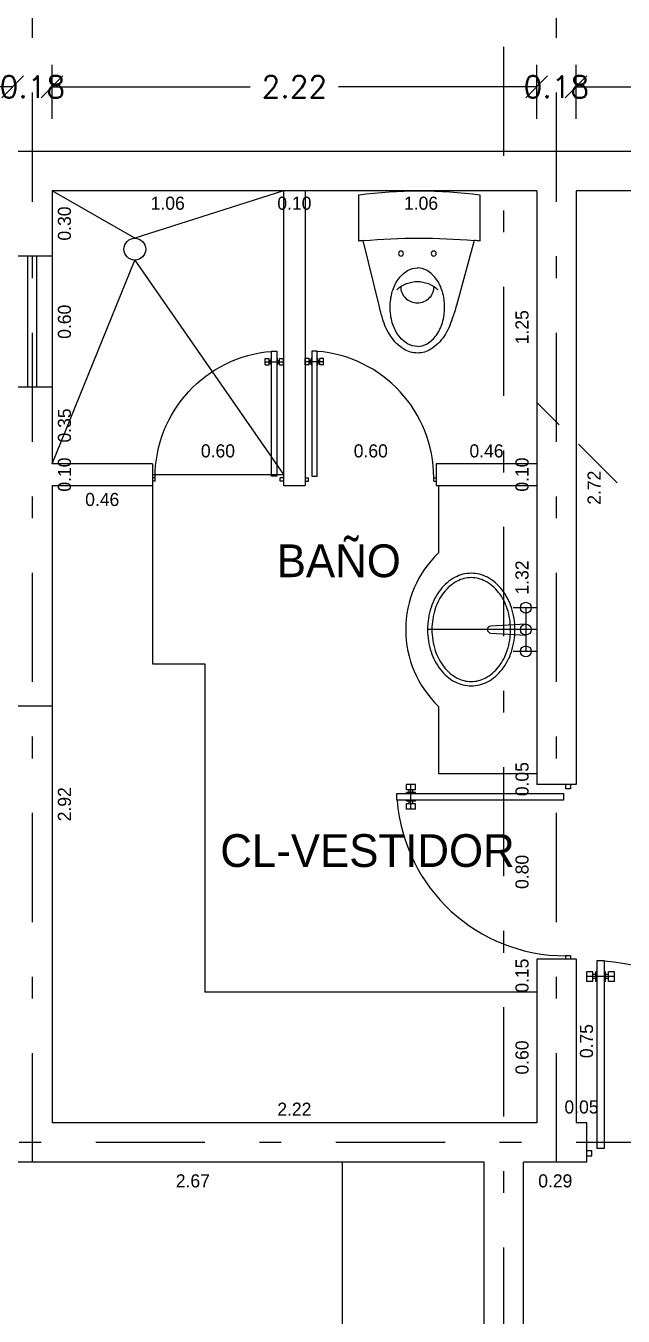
# Model space of a CAD drawing. Extents: x 12 to 127, y -37 to 29.
# Drawn here: x 63.51 to 66.24, y 11.77 to 17.68 of the extents above; entities that cross this region are included whole.
import ezdxf
from ezdxf.enums import TextEntityAlignment as Align

# ---------------------------------------------------------------- set-up
doc = ezdxf.new("R2010")
doc.units = 0
doc.header["$PDMODE"] = 34
doc.linetypes.add('DASHDOT', pattern=[1, 0.5, -0.25, 0, -0.25])
doc.linetypes.add('HIDDEN', pattern=[0.375, 0.25, -0.125])
doc.layers.get('0').update_dxf_attribs({"linetype": 'CONTINUOUS'})
doc.layers.get('DEFPOINTS').update_dxf_attribs({"linetype": 'CONTINUOUS'})
for name, color, linetype in [('CEXT2', 5, 'CONTINUOUS'), ('CINT', 7, 'CONTINUOUS'), ('DESNIVEL', 4, 'CONTINUOUS'), ('EJES', 10, 'DASHDOT'), ('M1', 2, 'CONTINUOUS'), ('MBAJOS', 4, 'CONTINUOUS'), ('MUROS', 6, 'CONTINUOUS'), ('PROY', 3, 'HIDDEN'), ('PTAS', 33, 'CONTINUOUS'), ('TEXTOS', 7, 'CONTINUOUS'), ('VEN', 4, 'CONTINUOUS')]:
    doc.layers.add(name, color=color, linetype=linetype)
doc.styles.add('LETER', font='simplex.shx')
doc.styles.add('STYLE1', font='ZURCHBXC.TTF')
doc.dimstyles.new('CINT', dxfattribs={"dimtxt": 0.08, "dimasz": 0.02, "dimexe": 0.05, "dimexo": 0.2, "dimgap": 0.02, "dimtad": 0, "dimtih": 1, "dimtoh": 1, "dimzin": 0, "dimtxsty": 'STANDARD', "dimblk": 'COT', "dimcen": 0.09, "dimazin": 3, "dimtfac": 1, "dimtix": 1, "dimtofl": 0, "dimtmove": 0, "dimatfit": 3, "dimtolj": 1, "dimtzin": 0})
doc.dimstyles.new('CONS', dxfattribs={"dimtxt": 0.1, "dimasz": 0.1, "dimexe": 0.1, "dimexo": 0.15, "dimgap": 0.05, "dimtad": 0, "dimtih": 1, "dimtoh": 1, "dimzin": 0, "dimtxsty": 'LETER', "dimblk1": 'OBLIQUE', "dimblk2": 'OBLIQUE', "dimsah": 1, "dimcen": 0.09, "dimclrt": 7, "dimaunit": 1, "dimazin": 3, "dimtfac": 1, "dimtix": 1, "dimtofl": 0, "dimtmove": 0, "dimatfit": 3, "dimtolj": 1, "dimtzin": 0})

# ---------------------------------------------------------------- blocks, each defined once
blk = doc.blocks.new('LAVABO')
at = {"color": 1}
for p, q in [((0, 0), (0, 0.5)), ((-0.1, 0), (-0.1, 0.1074)), ((0.1, 0), (0.1, 0.1074)), ((0.1, 0.05), (-0.1, 0.05))]:
    blk.add_line(p, q, dxfattribs=at)
for p, q in [((-0.016, 0.2109), (-0.025, 0.0514)), ((0.025, 0.0514), (0.016, 0.2109))]:
    blk.add_line(p, q)
for points in [[(-0.2579, 0.3, 0.123283), (-0.2395, 0.2262, 0.105543), (-0.1824, 0.1586, 0.087415), (-0.1014, 0.1159, 0.077845), (0, 0.1, 0.077845), (0.1014, 0.1159, 0.087415), (0.1824, 0.1586, 0.105543), (0.2395, 0.2262, 0.123283), (0.258, 0.3, 0.123283), (0.2395, 0.3738, 0.105543), (0.1824, 0.4414, 0.087415), (0.1014, 0.4841, 0.077845), (0, 0.5, 0.077845), (-0.1014, 0.4841, 0.087415), (-0.1824, 0.4414, 0.105543), (-0.2395, 0.3738, 0.123283)], [(-0.2379, 0.3, 0.123283), (-0.2218, 0.2356, 0.105543), (-0.1701, 0.1744, 0.087415), (-0.0953, 0.1349, 0.077845), (0, 0.12, 0.077845), (0.0953, 0.1349, 0.087415), (0.1701, 0.1744, 0.105543), (0.2218, 0.2356, 0.123283), (0.238, 0.3, 0.123283), (0.2218, 0.3644, 0.105543), (0.1701, 0.4256, 0.087415), (0.0953, 0.4651, 0.077845), (0, 0.48, 0.077845), (-0.0953, 0.4651, 0.087415), (-0.1701, 0.4256, 0.105543), (-0.2218, 0.3644, 0.123283)]]:
    blk.add_lwpolyline(points, format="xyb", close=True)
for centre in [(-0.1, 0.05), (0, 0.05), (0.1, 0.05)]:
    blk.add_circle(centre, 0.025)
blk.add_arc((0, 0.21), 0.016, 3.21694, 176.78306)
blk = doc.blocks.new('INOALA')
blk.add_lwpolyline([(0.2775, -0.2303), (0.2775, -0.0183, 0.066075), (-0.2775, -0.0183), (-0.2775, -0.2303, -0.002369), (-0.2506, -0.2278), (-0.1696, -0.5257, 0.038063), (-0.1499, -0.585, 0.079458), (-0.113, -0.6663, 0.107139), (-0.0523, -0.7254, 0.144759), (0.0083, -0.7433, 0.140676), (0.0708, -0.7254, 0.107139), (0.1314, -0.6663, 0.079458), (0.1684, -0.585, 0.038834), (0.1836, -0.5257), (0.2574, -0.2284, -0.001772)], format="xyb", close=True)
for points in [[(0.0102, -0.7133, -0.134638), (-0.0354, -0.7008, -0.10686), (-0.0787, -0.6606, -0.082196), (-0.1054, -0.6047, -0.070515), (-0.1155, -0.5333, -0.070515), (-0.1054, -0.462, -0.082196), (-0.0787, -0.4061, -0.10686), (-0.0354, -0.3658, -0.134638), (0.0102, -0.3533, -0.134638)], [(0.0083, -0.7133, 0.134638), (0.0538, -0.7008, 0.10686), (0.0972, -0.6606, 0.082196), (0.1239, -0.6047, 0.070515), (0.134, -0.5333, 0.070515), (0.1239, -0.462, 0.082196), (0.0972, -0.4061, 0.10686), (0.0538, -0.3658, 0.134638), (0.0083, -0.3533, 0.134638)]]:
    blk.add_lwpolyline(points, format="xyb")
for centre in [(-0.0656, -0.2875), (0.0841, -0.2875)]:
    blk.add_circle(centre, 0.0115)
for centre, radius, start, end in [((0, -3.0705), 2.8537, 84.82562, 95.03736), ((0.0083, -0.5503), 0.1345, 89.18445, 133.90186), ((0.0092, -0.4398), 0.0748, 178.47615, 270.73176), ((0.0102, -0.5503), 0.1345, 46.09814, 90.81555), ((0.0092, -0.4398), 0.0748, 269.26824, 1.52385)]:
    blk.add_arc(centre, radius, start, end)
blk = doc.blocks.new('PI')
for p, q in [((-0.14, 0.92), (-0.14, 0.97)), ((-0.14, 0.97), (-0.11, 0.97)), ((-0.11, 0.92), (-0.11, 0.97)), ((-0.095, 0.97), (-0.09, 0.97)), ((-0.095, 0.92), (-0.095, 0.97)), ((-0.09, 0.0717), (-0.09, 1.025)), ((-0.09, 1.025), (-0.05, 1.025)), ((-0.05, 1.025), (-0.05, 0.0717)), ((-0.05, 0.97), (-0.045, 0.97)), ((-0.045, 0.92), (-0.045, 0.97)), ((-0.03, 0.92), (-0.03, 0.97)), ((-0.03, 0.97), (0, 0.97)), ((0, 0.92), (0, 0.97)), ((-0.14, 0.945), (0, 0.945)), ((-0.14, 0.92), (-0.11, 0.92)), ((-0.11, 0.955), (-0.095, 0.955)), ((-0.11, 0.935), (-0.095, 0.935)), ((-0.095, 0.92), (-0.09, 0.92)), ((-0.05, 0.92), (-0.045, 0.92)), ((-0.045, 0.955), (-0.03, 0.955)), ((-0.045, 0.935), (-0.03, 0.935)), ((-0.03, 0.92), (0, 0.92)), ((-0.98, 0.0595), (-1, 0.0595)), ((-0.98, 0.0322), (-1, 0.0322)), ((-0.98, 0.0322), (-0.98, 0.0595)), ((-0.05, 0.0717), (-0.09, 0.0717)), ((-0.0248, 0.0322), (-0.0248, 0.0595)), ((0, 0.0595), (-0.0248, 0.0595)), ((0, 0.0322), (-0.0248, 0.0322))]:
    blk.add_line(p, q)
blk.add_arc((-0.0139, 0.061), 0.9661, 94.51866, 180.09329)
blk = doc.blocks.new('PD')
for p, q in [((0.05, 1.025), (0.05, 0.0717)), ((0.09, 1.025), (0.05, 1.025)), ((0.09, 0.0717), (0.09, 1.025)), ((0, 0.92), (0, 0.97)), ((0.03, 0.97), (0, 0.97)), ((0.14, 0.945), (0, 0.945)), ((0.03, 0.92), (0, 0.92)), ((0.03, 0.92), (0.03, 0.97)), ((0.045, 0.955), (0.03, 0.955)), ((0.045, 0.935), (0.03, 0.935)), ((0.045, 0.92), (0.045, 0.97)), ((0.05, 0.97), (0.045, 0.97)), ((0.05, 0.92), (0.045, 0.92)), ((0.095, 0.97), (0.09, 0.97)), ((0.095, 0.92), (0.09, 0.92)), ((0.095, 0.92), (0.095, 0.97)), ((0.11, 0.955), (0.095, 0.955)), ((0.11, 0.935), (0.095, 0.935)), ((0.11, 0.92), (0.11, 0.97)), ((0.14, 0.97), (0.11, 0.97)), ((0.14, 0.92), (0.11, 0.92)), ((0.14, 0.92), (0.14, 0.97)), ((0.05, 0.0717), (0.09, 0.0717)), ((0, 0.0595), (0.0248, 0.0595)), ((0, 0.0322), (0.0248, 0.0322)), ((0.0248, 0.0322), (0.0248, 0.0595)), ((0.98, 0.0595), (1, 0.0595)), ((0.98, 0.0322), (0.98, 0.0595)), ((0.98, 0.0322), (1, 0.0322))]:
    blk.add_line(p, q)
blk.add_arc((0.0139, 0.061), 0.9661, 359.90671, 85.48134)
blk = doc.blocks.new('*D413')
at = {"layer": 'DEFPOINTS', "color": 0, "linetype": 'BYBLOCK'}
for p in [(62.935, 12.4704), (65.605, 12.4704), (65.605, 12.3849)]:
    blk.add_point(p, dxfattribs=at)
at = {"color": 0, "linetype": 'BYBLOCK', "insert": (64.27, 12.3849), "char_height": 0.06, "attachment_point": 5}
blk.add_mtext('\\A1;2.67', dxfattribs=at)
blk = doc.blocks.new('_NONE')
at = {"color": 0, "linetype": 'BYBLOCK'}
blk.add_circle((0, 0), 0.25, dxfattribs=at)
blk = doc.blocks.new('COT')
blk.add_circle((0, 0), 1)
blk = doc.blocks.new('*D414')
at = {"layer": 'DEFPOINTS', "color": 0, "linetype": 'BYBLOCK'}
for p in [(65.5134, 12.4704), (65.605, 12.4704), (65.605, 9.5604)]:
    blk.add_point(p, dxfattribs=at)
at = {"color": 0, "linetype": 'BYBLOCK', "insert": (65.5134, 11.0154), "char_height": 0.06, "attachment_point": 5, "rotation": 90}
blk.add_mtext('\\A1;2.91', dxfattribs=at)
blk = doc.blocks.new('*D419')
at = {"layer": 'DEFPOINTS', "color": 0, "linetype": 'BYBLOCK'}
for p in [(65.785, 12.4704), (65.785, 9.3804), (65.8661, 9.3804)]:
    blk.add_point(p, dxfattribs=at)
at = {"color": 0, "linetype": 'BYBLOCK', "insert": (65.8661, 10.9254), "char_height": 0.06, "attachment_point": 5, "rotation": 90}
blk.add_mtext('\\A1;3.09', dxfattribs=at)
blk = doc.blocks.new('*D429')
at = {"layer": 'DEFPOINTS', "color": 0, "linetype": 'BYBLOCK'}
for p in [(65.785, 12.4704), (66.075, 12.4704), (66.075, 12.3849)]:
    blk.add_point(p, dxfattribs=at)
at = {"color": 0, "linetype": 'BYBLOCK', "insert": (65.93, 12.3849), "char_height": 0.06, "attachment_point": 5}
blk.add_mtext('\\A1;0.29', dxfattribs=at)
blk = doc.blocks.new('*D430')
at = {"layer": 'DEFPOINTS', "color": 0, "linetype": 'BYBLOCK'}
for p in [(66.075, 12.4704), (66.975, 12.4704), (66.975, 12.3849)]:
    blk.add_point(p, dxfattribs=at)
at = {"color": 0, "linetype": 'BYBLOCK', "insert": (66.525, 12.3849), "char_height": 0.06, "attachment_point": 5}
blk.add_mtext('\\A1;0.90', dxfattribs=at)
blk = doc.blocks.new('*D491')
at = {"layer": 'DEFPOINTS', "color": 0, "linetype": 'BYBLOCK'}
for p in [(63.625, 16.9204), (63.625, 16.6204), (63.6822, 16.6204)]:
    blk.add_point(p, dxfattribs=at)
at = {"color": 0, "linetype": 'BYBLOCK', "insert": (63.6822, 16.7704), "char_height": 0.06, "attachment_point": 5, "rotation": 90}
blk.add_mtext('\\A1;0.30', dxfattribs=at)
blk = doc.blocks.new('*D492')
at = {"layer": 'DEFPOINTS', "color": 0, "linetype": 'BYBLOCK'}
for p in [(63.625, 16.6204), (63.625, 16.0204), (63.6822, 16.0204)]:
    blk.add_point(p, dxfattribs=at)
at = {"color": 0, "linetype": 'BYBLOCK', "insert": (63.6822, 16.3204), "char_height": 0.06, "attachment_point": 5, "rotation": 90}
blk.add_mtext('\\A1;0.60', dxfattribs=at)
blk = doc.blocks.new('*D493')
at = {"layer": 'DEFPOINTS', "color": 0, "linetype": 'BYBLOCK'}
for p in [(63.625, 16.0204), (63.625, 15.6704), (63.6822, 15.6704)]:
    blk.add_point(p, dxfattribs=at)
at = {"color": 0, "linetype": 'BYBLOCK', "insert": (63.6822, 15.8454), "char_height": 0.06, "attachment_point": 5, "rotation": 90}
blk.add_mtext('\\A1;0.35', dxfattribs=at)
blk = doc.blocks.new('*D494')
at = {"layer": 'DEFPOINTS', "color": 0, "linetype": 'BYBLOCK'}
for p in [(63.625, 15.6704), (63.625, 15.5704), (63.6822, 15.5704)]:
    blk.add_point(p, dxfattribs=at)
at = {"color": 0, "linetype": 'BYBLOCK', "insert": (63.6822, 15.6204), "char_height": 0.06, "attachment_point": 5, "rotation": 90}
blk.add_mtext('\\A1;0.10', dxfattribs=at)
blk = doc.blocks.new('*D495')
at = {"layer": 'DEFPOINTS', "color": 0, "linetype": 'BYBLOCK'}
for p in [(63.625, 15.5704), (63.625, 12.6504), (63.6822, 12.6504)]:
    blk.add_point(p, dxfattribs=at)
at = {"color": 0, "linetype": 'BYBLOCK', "insert": (63.6822, 14.1104), "char_height": 0.06, "attachment_point": 5, "rotation": 90}
blk.add_mtext('\\A1;2.92', dxfattribs=at)
blk = doc.blocks.new('*D496')
at = {"layer": 'DEFPOINTS', "color": 0, "linetype": 'BYBLOCK'}
for p in [(63.625, 16.9204), (64.685, 16.9204), (64.685, 16.8631)]:
    blk.add_point(p, dxfattribs=at)
at = {"color": 0, "linetype": 'BYBLOCK', "insert": (64.155, 16.8631), "char_height": 0.06, "attachment_point": 5}
blk.add_mtext('\\A1;1.06', dxfattribs=at)
blk = doc.blocks.new('*D497')
at = {"layer": 'DEFPOINTS', "color": 0, "linetype": 'BYBLOCK'}
for p in [(64.685, 16.9204), (64.785, 16.9204), (64.785, 16.8631)]:
    blk.add_point(p, dxfattribs=at)
at = {"color": 0, "linetype": 'BYBLOCK', "insert": (64.735, 16.8631), "char_height": 0.06, "attachment_point": 5}
blk.add_mtext('\\A1;0.10', dxfattribs=at)
blk = doc.blocks.new('*D498')
at = {"layer": 'DEFPOINTS', "color": 0, "linetype": 'BYBLOCK'}
for p in [(64.785, 16.9204), (65.845, 16.9204), (65.845, 16.8631)]:
    blk.add_point(p, dxfattribs=at)
at = {"color": 0, "linetype": 'BYBLOCK', "insert": (65.315, 16.8631), "char_height": 0.06, "attachment_point": 5}
blk.add_mtext('\\A1;1.06', dxfattribs=at)
blk = doc.blocks.new('*D499')
at = {"layer": 'DEFPOINTS', "color": 0, "linetype": 'BYBLOCK'}
for p in [(65.845, 16.9204), (65.7779, 15.6704), (65.845, 15.6704)]:
    blk.add_point(p, dxfattribs=at)
at = {"color": 0, "linetype": 'BYBLOCK', "insert": (65.7779, 16.2954), "char_height": 0.06, "attachment_point": 5, "rotation": 90}
blk.add_mtext('\\A1;1.25', dxfattribs=at)
blk = doc.blocks.new('*D500')
at = {"layer": 'DEFPOINTS', "color": 0, "linetype": 'BYBLOCK'}
for p in [(65.845, 15.6704), (65.7779, 15.5704), (65.845, 15.5704)]:
    blk.add_point(p, dxfattribs=at)
at = {"color": 0, "linetype": 'BYBLOCK', "insert": (65.7779, 15.6204), "char_height": 0.06, "attachment_point": 5, "rotation": 90}
blk.add_mtext('\\A1;0.10', dxfattribs=at)
blk = doc.blocks.new('*D501')
at = {"layer": 'DEFPOINTS', "color": 0, "linetype": 'BYBLOCK'}
for p in [(65.845, 15.5704), (65.7779, 14.2504), (65.845, 14.2504)]:
    blk.add_point(p, dxfattribs=at)
at = {"color": 0, "linetype": 'BYBLOCK', "insert": (65.7779, 15.1492), "char_height": 0.06, "attachment_point": 5, "rotation": 90}
blk.add_mtext('\\A1;1.32', dxfattribs=at)
blk = doc.blocks.new('*D502')
at = {"layer": 'DEFPOINTS', "color": 0, "linetype": 'BYBLOCK'}
for p in [(65.845, 14.2004), (65.7779, 13.4004), (65.845, 13.4004)]:
    blk.add_point(p, dxfattribs=at)
at = {"color": 0, "linetype": 'BYBLOCK', "insert": (65.7779, 13.8004), "char_height": 0.06, "attachment_point": 5, "rotation": 90}
blk.add_mtext('\\A1;0.80', dxfattribs=at)
blk = doc.blocks.new('*D503')
at = {"layer": 'DEFPOINTS', "color": 0, "linetype": 'BYBLOCK'}
for p in [(65.845, 13.2504), (65.7779, 12.6504), (65.845, 12.6504)]:
    blk.add_point(p, dxfattribs=at)
at = {"color": 0, "linetype": 'BYBLOCK', "insert": (65.7779, 12.9504), "char_height": 0.06, "attachment_point": 5, "rotation": 90}
blk.add_mtext('\\A1;0.60', dxfattribs=at)
blk = doc.blocks.new('*D504')
at = {"layer": 'DEFPOINTS', "color": 0, "linetype": 'BYBLOCK'}
for p in [(63.625, 12.7453), (63.625, 12.6504), (65.845, 12.6504)]:
    blk.add_point(p, dxfattribs=at)
at = {"color": 0, "linetype": 'BYBLOCK', "insert": (64.735, 12.7136), "char_height": 0.06, "attachment_point": 5}
blk.add_mtext('\\A1;2.22', dxfattribs=at)
blk = doc.blocks.new('*D505')
at = {"layer": 'DEFPOINTS', "color": 0, "linetype": 'BYBLOCK'}
for p in [(63.625, 15.5704), (64.085, 15.5704), (64.085, 15.506)]:
    blk.add_point(p, dxfattribs=at)
at = {"color": 0, "linetype": 'BYBLOCK', "insert": (63.855, 15.506), "char_height": 0.06, "attachment_point": 5}
blk.add_mtext('\\A1;0.46', dxfattribs=at)
blk = doc.blocks.new('*D506')
at = {"layer": 'DEFPOINTS', "color": 0, "linetype": 'BYBLOCK'}
for p in [(65.385, 15.7287), (65.385, 15.6704), (65.845, 15.6704)]:
    blk.add_point(p, dxfattribs=at)
at = {"color": 0, "linetype": 'BYBLOCK', "insert": (65.615, 15.7287), "char_height": 0.06, "attachment_point": 5}
blk.add_mtext('\\A1;0.46', dxfattribs=at)
blk = doc.blocks.new('*D507')
at = {"layer": 'DEFPOINTS', "color": 0, "linetype": 'BYBLOCK'}
for p in [(64.785, 15.7287), (64.785, 15.7287), (65.385, 15.6704)]:
    blk.add_point(p, dxfattribs=at)
at = {"color": 0, "linetype": 'BYBLOCK', "insert": (65.085, 15.7287), "char_height": 0.06, "attachment_point": 5}
blk.add_mtext('\\A1;0.60', dxfattribs=at)
blk = doc.blocks.new('*D508')
at = {"layer": 'DEFPOINTS', "color": 0, "linetype": 'BYBLOCK'}
for p in [(64.085, 15.7287), (64.685, 15.7287), (64.085, 15.6704)]:
    blk.add_point(p, dxfattribs=at)
at = {"color": 0, "linetype": 'BYBLOCK', "insert": (64.385, 15.7287), "char_height": 0.06, "attachment_point": 5}
blk.add_mtext('\\A1;0.60', dxfattribs=at)
blk = doc.blocks.new('*D509')
at = {"layer": 'DEFPOINTS', "color": 0, "linetype": 'BYBLOCK'}
for p in [(65.845, 14.2504), (65.7779, 14.2004), (65.845, 14.2004)]:
    blk.add_point(p, dxfattribs=at)
at = {"color": 0, "linetype": 'BYBLOCK', "insert": (65.7779, 14.2254), "char_height": 0.06, "attachment_point": 5, "rotation": 90}
blk.add_mtext('\\A1;0.05', dxfattribs=at)
blk = doc.blocks.new('*D510')
at = {"layer": 'DEFPOINTS', "color": 0, "linetype": 'BYBLOCK'}
for p in [(66.075, 12.7235), (66.025, 12.6504), (66.075, 12.6504)]:
    blk.add_point(p, dxfattribs=at)
at = {"color": 0, "linetype": 'BYBLOCK', "insert": (66.05, 12.7235), "char_height": 0.06, "attachment_point": 5}
blk.add_mtext('\\A1;0.05', dxfattribs=at)
blk = doc.blocks.new('*D515')
at = {"layer": 'DEFPOINTS', "color": 0, "linetype": 'BYBLOCK'}
for p in [(66.025, 16.9204), (69.145, 16.9204), (69.145, 16.8415)]:
    blk.add_point(p, dxfattribs=at)
at = {"color": 0, "linetype": 'BYBLOCK', "insert": (67.585, 16.8415), "char_height": 0.06, "attachment_point": 5}
blk.add_mtext('\\A1;3.12', dxfattribs=at)
blk = doc.blocks.new('*D516')
at = {"layer": 'DEFPOINTS', "color": 0, "linetype": 'BYBLOCK'}
for p in [(66.025, 16.9204), (66.025, 14.2004), (66.1075, 14.2004)]:
    blk.add_point(p, dxfattribs=at)
at = {"color": 0, "linetype": 'BYBLOCK', "insert": (66.1075, 15.5604), "char_height": 0.06, "attachment_point": 5, "rotation": 90}
blk.add_mtext('\\A1;2.72', dxfattribs=at)
blk = doc.blocks.new('*D517')
at = {"layer": 'DEFPOINTS', "color": 0, "linetype": 'BYBLOCK'}
for p in [(65.7779, 13.4004), (65.845, 13.4004), (65.845, 13.2504)]:
    blk.add_point(p, dxfattribs=at)
at = {"color": 0, "linetype": 'BYBLOCK', "insert": (65.7779, 13.3254), "char_height": 0.06, "attachment_point": 5, "rotation": 90}
blk.add_mtext('\\A1;0.15', dxfattribs=at)
blk = doc.blocks.new('*D518')
at = {"layer": 'DEFPOINTS', "color": 0, "linetype": 'BYBLOCK'}
for p in [(66.025, 13.4004), (66.0732, 13.4004), (66.025, 12.6504)]:
    blk.add_point(p, dxfattribs=at)
at = {"color": 0, "linetype": 'BYBLOCK', "insert": (66.0732, 13.0254), "char_height": 0.06, "attachment_point": 5, "rotation": 90}
blk.add_mtext('\\A1;0.75', dxfattribs=at)
blk = doc.blocks.new('_OBLIQUE')
at = {"color": 0, "linetype": 'BYBLOCK'}
blk.add_line((-0.5, -0.5), (0.5, 0.5), dxfattribs=at)
blk = doc.blocks.new('*D569')
at = {"color": 0, "linetype": 'BYBLOCK'}
for p, q in [((63.625, 17.2504), (63.625, 17.4966)), ((63.445, 17.3966), (63.345, 17.3966)), ((63.625, 17.3966), (63.725, 17.3966))]:
    blk.add_line(p, q, dxfattribs=at)
at = {"layer": 'DEFPOINTS', "color": 0, "linetype": 'BYBLOCK'}
for p in [(63.625, 17.3966), (63.445, 17.1004), (63.625, 17.1004)]:
    blk.add_point(p, dxfattribs=at)
at = {"color": 0, "linetype": 'BYBLOCK', "xscale": 0.1, "yscale": 0.1, "zscale": 0.1}
blk.add_blockref('_OBLIQUE', (63.445, 17.3966), dxfattribs=at)
at = {"color": 0, "linetype": 'BYBLOCK', "xscale": 0.1, "yscale": 0.1, "zscale": 0.1, "rotation": 180}
blk.add_blockref('_OBLIQUE', (63.625, 17.3966), dxfattribs=at)
at = {"color": 7, "linetype": 'BYBLOCK', "insert": (63.535, 17.3966), "char_height": 0.1, "attachment_point": 5, "style": 'LETER'}
blk.add_mtext('\\A1;0.18', dxfattribs=at)
blk = doc.blocks.new('*D570')
at = {"color": 0, "linetype": 'BYBLOCK'}
for p, q in [((65.845, 17.2504), (65.845, 17.4966)), ((63.625, 17.3966), (64.5326, 17.3966)), ((65.845, 17.3966), (64.9374, 17.3966))]:
    blk.add_line(p, q, dxfattribs=at)
at = {"layer": 'DEFPOINTS', "color": 0, "linetype": 'BYBLOCK'}
for p in [(65.845, 17.3966), (63.625, 17.1004), (65.845, 17.1004)]:
    blk.add_point(p, dxfattribs=at)
at = {"color": 0, "linetype": 'BYBLOCK', "xscale": 0.1, "yscale": 0.1, "zscale": 0.1, "rotation": 180}
blk.add_blockref('_OBLIQUE', (63.625, 17.3966), dxfattribs=at)
at = {"color": 0, "linetype": 'BYBLOCK', "xscale": 0.1, "yscale": 0.1, "zscale": 0.1}
blk.add_blockref('_OBLIQUE', (65.845, 17.3966), dxfattribs=at)
at = {"color": 7, "linetype": 'BYBLOCK', "insert": (64.735, 17.3966), "char_height": 0.1, "attachment_point": 5, "style": 'LETER'}
blk.add_mtext('\\A1;2.22', dxfattribs=at)
blk = doc.blocks.new('*D571')
at = {"color": 0, "linetype": 'BYBLOCK'}
for p, q in [((66.025, 17.2504), (66.025, 17.4966)), ((65.845, 17.3966), (65.745, 17.3966)), ((66.025, 17.3966), (66.125, 17.3966))]:
    blk.add_line(p, q, dxfattribs=at)
at = {"layer": 'DEFPOINTS', "color": 0, "linetype": 'BYBLOCK'}
for p in [(66.025, 17.3966), (65.845, 17.1004), (66.025, 17.1004)]:
    blk.add_point(p, dxfattribs=at)
at = {"color": 0, "linetype": 'BYBLOCK', "xscale": 0.1, "yscale": 0.1, "zscale": 0.1}
blk.add_blockref('_OBLIQUE', (65.845, 17.3966), dxfattribs=at)
at = {"color": 0, "linetype": 'BYBLOCK', "xscale": 0.1, "yscale": 0.1, "zscale": 0.1, "rotation": 180}
blk.add_blockref('_OBLIQUE', (66.025, 17.3966), dxfattribs=at)
at = {"color": 7, "linetype": 'BYBLOCK', "insert": (65.935, 17.3966), "char_height": 0.1, "attachment_point": 5, "style": 'LETER'}
blk.add_mtext('\\A1;0.18', dxfattribs=at)
blk = doc.blocks.new('*D572')
at = {"color": 0, "linetype": 'BYBLOCK'}
for p, q in [((69.145, 17.2504), (69.145, 17.4966)), ((66.025, 17.3966), (67.3921, 17.3966)), ((69.145, 17.3966), (67.7779, 17.3966))]:
    blk.add_line(p, q, dxfattribs=at)
at = {"layer": 'DEFPOINTS', "color": 0, "linetype": 'BYBLOCK'}
for p in [(69.145, 17.3966), (66.025, 17.1004), (69.145, 17.1004)]:
    blk.add_point(p, dxfattribs=at)
at = {"color": 0, "linetype": 'BYBLOCK', "xscale": 0.1, "yscale": 0.1, "zscale": 0.1, "rotation": 180}
blk.add_blockref('_OBLIQUE', (66.025, 17.3966), dxfattribs=at)
at = {"color": 0, "linetype": 'BYBLOCK', "xscale": 0.1, "yscale": 0.1, "zscale": 0.1}
blk.add_blockref('_OBLIQUE', (69.145, 17.3966), dxfattribs=at)
at = {"color": 7, "linetype": 'BYBLOCK', "insert": (67.585, 17.3966), "char_height": 0.1, "attachment_point": 5, "style": 'LETER'}
blk.add_mtext('\\A1;3.12', dxfattribs=at)

msp = doc.modelspace()

# ---------------------------------------------------------------- linework, layer by layer
at = {"layer": 'DESNIVEL'}
for p, q in [((64.004, 16.7028), (63.625, 16.9204)), ((64.685, 16.9204), (64.004, 16.7028)), ((63.625, 15.6704), (64.004, 16.6028)), ((64.004, 16.6028), (64.685, 15.6204)), ((64.085, 15.6204), (64.685, 15.6204))]:
    msp.add_line(p, q, dxfattribs=at)
msp.add_circle((64.004, 16.6528), 0.05, dxfattribs=at)
at = {"layer": 'EJES'}
for p, q in [((65.695, 9.3804), (65.695, 19.0777)), ((63.535, 12.4704), (63.535, 18.1004)), ((65.935, 12.4704), (65.935, 18.1004)), ((63.625, 14.5604), (59.425, 14.5604)), ((76.425, 12.5604), (59.425, 12.5604))]:
    msp.add_line(p, q, dxfattribs=at)
at = {"layer": 'M1'}
for p, q in [((64.085, 15.5704), (64.085, 14.7538)), ((65.395, 15.5704), (65.395, 15.2621)), ((64.085, 14.7538), (64.325, 14.7538)), ((64.325, 14.7538), (64.325, 13.2504)), ((65.395, 14.5587), (65.395, 14.2504)), ((65.845, 14.2504), (65.395, 14.2504)), ((65.845, 13.2504), (64.325, 13.2504)), ((64.955, 9.5604), (64.955, 12.4704))]:
    msp.add_line(p, q, dxfattribs=at)
msp.add_arc((65.7323, 14.9104), 0.4873, 133.80479, 226.19521, dxfattribs=at)
at = {"layer": 'MBAJOS'}
for p, q in [((64.685, 16.9204), (64.685, 15.5704)), ((64.785, 16.9204), (64.785, 15.5704)), ((63.625, 16.6204), (63.625, 16.0204)), ((65.845, 15.6704), (65.385, 15.6704)), ((65.385, 15.6704), (65.385, 15.5704)), ((64.685, 15.5704), (64.785, 15.5704)), ((65.385, 15.5704), (65.845, 15.5704))]:
    msp.add_line(p, q, dxfattribs=at)
at = {"layer": 'MUROS'}
for p, q in [((69.325, 17.1004), (63.445, 17.1004)), ((65.845, 16.9204), (63.625, 16.9204)), ((63.625, 16.9204), (63.625, 16.6204)), ((65.845, 16.9204), (65.845, 14.2004)), ((66.025, 16.9204), (66.025, 14.2004)), ((69.145, 16.9204), (66.025, 16.9204)), ((63.625, 16.6204), (63.445, 16.6204)), ((63.625, 16.0204), (63.445, 16.0204)), ((63.625, 16.0204), (63.625, 15.6704)), ((64.085, 15.6704), (63.625, 15.6704)), ((64.085, 15.6704), (64.085, 15.5704)), ((63.625, 15.5704), (63.625, 12.6504)), ((63.625, 15.5704), (64.085, 15.5704)), ((66.025, 14.2004), (65.845, 14.2004)), ((65.845, 13.4004), (65.845, 12.6504)), ((66.025, 13.4004), (65.845, 13.4004)), ((66.025, 13.4004), (66.025, 12.6504)), ((65.0207, 12.6504), (63.625, 12.6504)), ((65.845, 12.6504), (63.625, 12.6504)), ((66.075, 12.6504), (66.025, 12.6504)), ((66.075, 12.4704), (66.075, 12.6504)), ((65.605, 12.4704), (62.935, 12.4704)), ((65.605, 9.5604), (65.605, 12.4704)), ((65.785, 9.3804), (65.785, 12.4704)), ((66.075, 12.4704), (65.785, 12.4704))]:
    msp.add_line(p, q, dxfattribs=at)
at = {"layer": 'PROY'}
msp.add_line((69.925, 11.8704), (65.845, 15.9504), dxfattribs=at)
at = {"layer": 'VEN'}
for p, q in [((63.515, 16.0204), (63.515, 16.6204)), ((63.555, 16.0204), (63.555, 16.6204))]:
    msp.add_line(p, q, dxfattribs=at)

# ---------------------------------------------------------------- block references
at = {"layer": 'M1', "xscale": -1}
msp.add_blockref('INOALA', (65.3075, 16.9204), dxfattribs=at)
at = {"layer": 'M1', "rotation": 90}
msp.add_blockref('LAVABO', (65.845, 14.9104), dxfattribs=at)
at = {"layer": 'PTAS', "xscale": 0.8, "yscale": 0.8, "zscale": 0.8, "rotation": 90}
msp.add_blockref('PI', (66.025, 14.2004), dxfattribs=at)
at = {"layer": 'PTAS', "xscale": 0.9, "yscale": 0.9, "zscale": 0.9}
msp.add_blockref('PD', (66.075, 12.4704), dxfattribs=at)
at = {"layer": 'VEN', "yscale": 0.6, "zscale": 0.6}
for p, xscale in [((64.685, 15.5704), -0.6), ((64.785, 15.5704), 0.6)]:
    msp.add_blockref('PD', p, dxfattribs=dict(at, xscale=xscale))

# ---------------------------------------------------------------- texts
at = {"layer": 'TEXTOS', "style": 'STYLE1'}
for s, p in [('BAÑO', (64.9384, 15.2452)), ('CL-VESTIDOR', (65.0699, 13.8983))]:
    msp.add_text(s, height=0.15, dxfattribs=at).set_placement(p, align=Align.MIDDLE)

# ---------------------------------------------------------------- dimensions: what is measured, and where the dimension line sits
at = {"layer": 'CEXT2'}
for base, p1, p2, picture, middle in [((63.625, 17.3966), (63.445, 17.1004), (63.625, 17.1004), '*D569', (63.535, 17.3966)), ((65.845, 17.3966), (63.625, 17.1004), (65.845, 17.1004), '*D570', (64.735, 17.3966)), ((66.025, 17.3966), (65.845, 17.1004), (66.025, 17.1004), '*D571', (65.935, 17.3966)), ((69.145, 17.3966), (66.025, 17.1004), (69.145, 17.1004), '*D572', (67.585, 17.3966))]:
    dim = msp.add_linear_dim(base=base, p1=p1, p2=p2, dimstyle='CONS', override={"dimscale": 1, "dimse1": 1, "dimclrt": 7}, dxfattribs=at)
    dim.commit()
    dim.dimension.update_dxf_attribs({"geometry": picture, "text_midpoint": middle})
at = {"layer": 'CINT'}
for base, p1, p2, picture, middle in [((63.6822, 16.6204), (63.625, 16.9204), (63.625, 16.6204), '*D491', (63.6822, 16.7704)), ((65.7779, 15.6704), (65.845, 16.9204), (65.845, 15.6704), '*D499', (65.7779, 16.2954)), ((66.1075, 14.2004), (66.025, 16.9204), (66.025, 14.2004), '*D516', (66.1075, 15.5604)), ((63.6822, 16.0204), (63.625, 16.6204), (63.625, 16.0204), '*D492', (63.6822, 16.3204)), ((63.6822, 15.6704), (63.625, 16.0204), (63.625, 15.6704), '*D493', (63.6822, 15.8454)), ((63.6822, 15.5704), (63.625, 15.6704), (63.625, 15.5704), '*D494', (63.6822, 15.6204)), ((65.7779, 15.5704), (65.845, 15.6704), (65.845, 15.5704), '*D500', (65.7779, 15.6204)), ((63.6822, 12.6504), (63.625, 15.5704), (63.625, 12.6504), '*D495', (63.6822, 14.1104)), ((65.7779, 14.2004), (65.845, 14.2504), (65.845, 14.2004), '*D509', (65.7779, 14.2254)), ((65.7779, 13.4004), (65.845, 14.2004), (65.845, 13.4004), '*D502', (65.7779, 13.8004)), ((65.7779, 13.4004), (65.845, 13.2504), (65.845, 13.4004), '*D517', (65.7779, 13.3254)), ((66.0732, 13.4004), (66.025, 12.6504), (66.025, 13.4004), '*D518', (66.0732, 13.0254)), ((65.7779, 12.6504), (65.845, 13.2504), (65.845, 12.6504), '*D503', (65.7779, 12.9504)), ((65.5134, 12.4704), (65.605, 9.5604), (65.605, 12.4704), '*D414', (65.5134, 11.0154)), ((65.8661, 9.3804), (65.785, 12.4704), (65.785, 9.3804), '*D419', (65.8661, 10.9254))]:
    dim = msp.add_linear_dim(base=base, p1=p1, p2=p2, angle=90, dimstyle='CINT', override={"dimtxt": 0.06, "dimtih": 0, "dimtoh": 0, "dimblk1": 'NONE', "dimblk2": 'NONE', "dimsah": 1, "dimse1": 1, "dimse2": 1, "dimsd1": 1, "dimsd2": 1}, dxfattribs=at)
    dim.commit()
    dim.dimension.update_dxf_attribs({"geometry": picture, "text_midpoint": middle})
for base, p1, p2, picture, middle in [((64.685, 16.8631), (63.625, 16.9204), (64.685, 16.9204), '*D496', (64.155, 16.8631)), ((64.785, 16.8631), (64.685, 16.9204), (64.785, 16.9204), '*D497', (64.735, 16.8631)), ((65.845, 16.8631), (64.785, 16.9204), (65.845, 16.9204), '*D498', (65.315, 16.8631)), ((69.145, 16.8415), (66.025, 16.9204), (69.145, 16.9204), '*D515', (67.585, 16.8415)), ((64.085, 15.7287), (64.685, 15.7287), (64.085, 15.6704), '*D508', (64.385, 15.7287)), ((64.785, 15.7287), (65.385, 15.6704), (64.785, 15.7287), '*D507', (65.085, 15.7287)), ((65.385, 15.7287), (65.845, 15.6704), (65.385, 15.6704), '*D506', (65.615, 15.7287)), ((64.085, 15.506), (63.625, 15.5704), (64.085, 15.5704), '*D505', (63.855, 15.506)), ((66.075, 12.7235), (66.025, 12.6504), (66.075, 12.6504), '*D510', (66.05, 12.7235)), ((65.605, 12.3849), (62.935, 12.4704), (65.605, 12.4704), '*D413', (64.27, 12.3849)), ((66.075, 12.3849), (65.785, 12.4704), (66.075, 12.4704), '*D429', (65.93, 12.3849)), ((66.975, 12.3849), (66.075, 12.4704), (66.975, 12.4704), '*D430', (66.525, 12.3849))]:
    dim = msp.add_linear_dim(base=base, p1=p1, p2=p2, dimstyle='CINT', override={"dimtxt": 0.06, "dimtih": 0, "dimtoh": 0, "dimblk1": 'NONE', "dimblk2": 'NONE', "dimsah": 1, "dimse1": 1, "dimse2": 1, "dimsd1": 1, "dimsd2": 1}, dxfattribs=at)
    dim.commit()
    dim.dimension.update_dxf_attribs({"geometry": picture, "text_midpoint": middle})
dim = msp.add_linear_dim(base=(65.7779, 14.2504), p1=(65.845, 15.5704), p2=(65.845, 14.2504), angle=90, dimstyle='CINT', override={"dimtxt": 0.06, "dimtih": 0, "dimtoh": 0, "dimblk1": 'NONE', "dimblk2": 'NONE', "dimsah": 1, "dimse1": 1, "dimse2": 1, "dimsd1": 1, "dimsd2": 1}, dxfattribs=at)
dim.commit()
dim.dimension.update_dxf_attribs({"geometry": '*D501', "text_midpoint": (65.7779, 15.1492), "dimtype": 160})
dim = msp.add_linear_dim(base=(63.625, 12.7453), p1=(65.845, 12.6504), p2=(63.625, 12.6504), dimstyle='CINT', override={"dimtxt": 0.06, "dimtih": 0, "dimtoh": 0, "dimblk1": 'NONE', "dimblk2": 'NONE', "dimsah": 1, "dimse1": 1, "dimse2": 1, "dimsd1": 1, "dimsd2": 1}, dxfattribs=at)
dim.commit()
dim.dimension.update_dxf_attribs({"geometry": '*D504', "text_midpoint": (64.735, 12.7136), "dimtype": 160})

doc.saveas('drawing.dxf')
